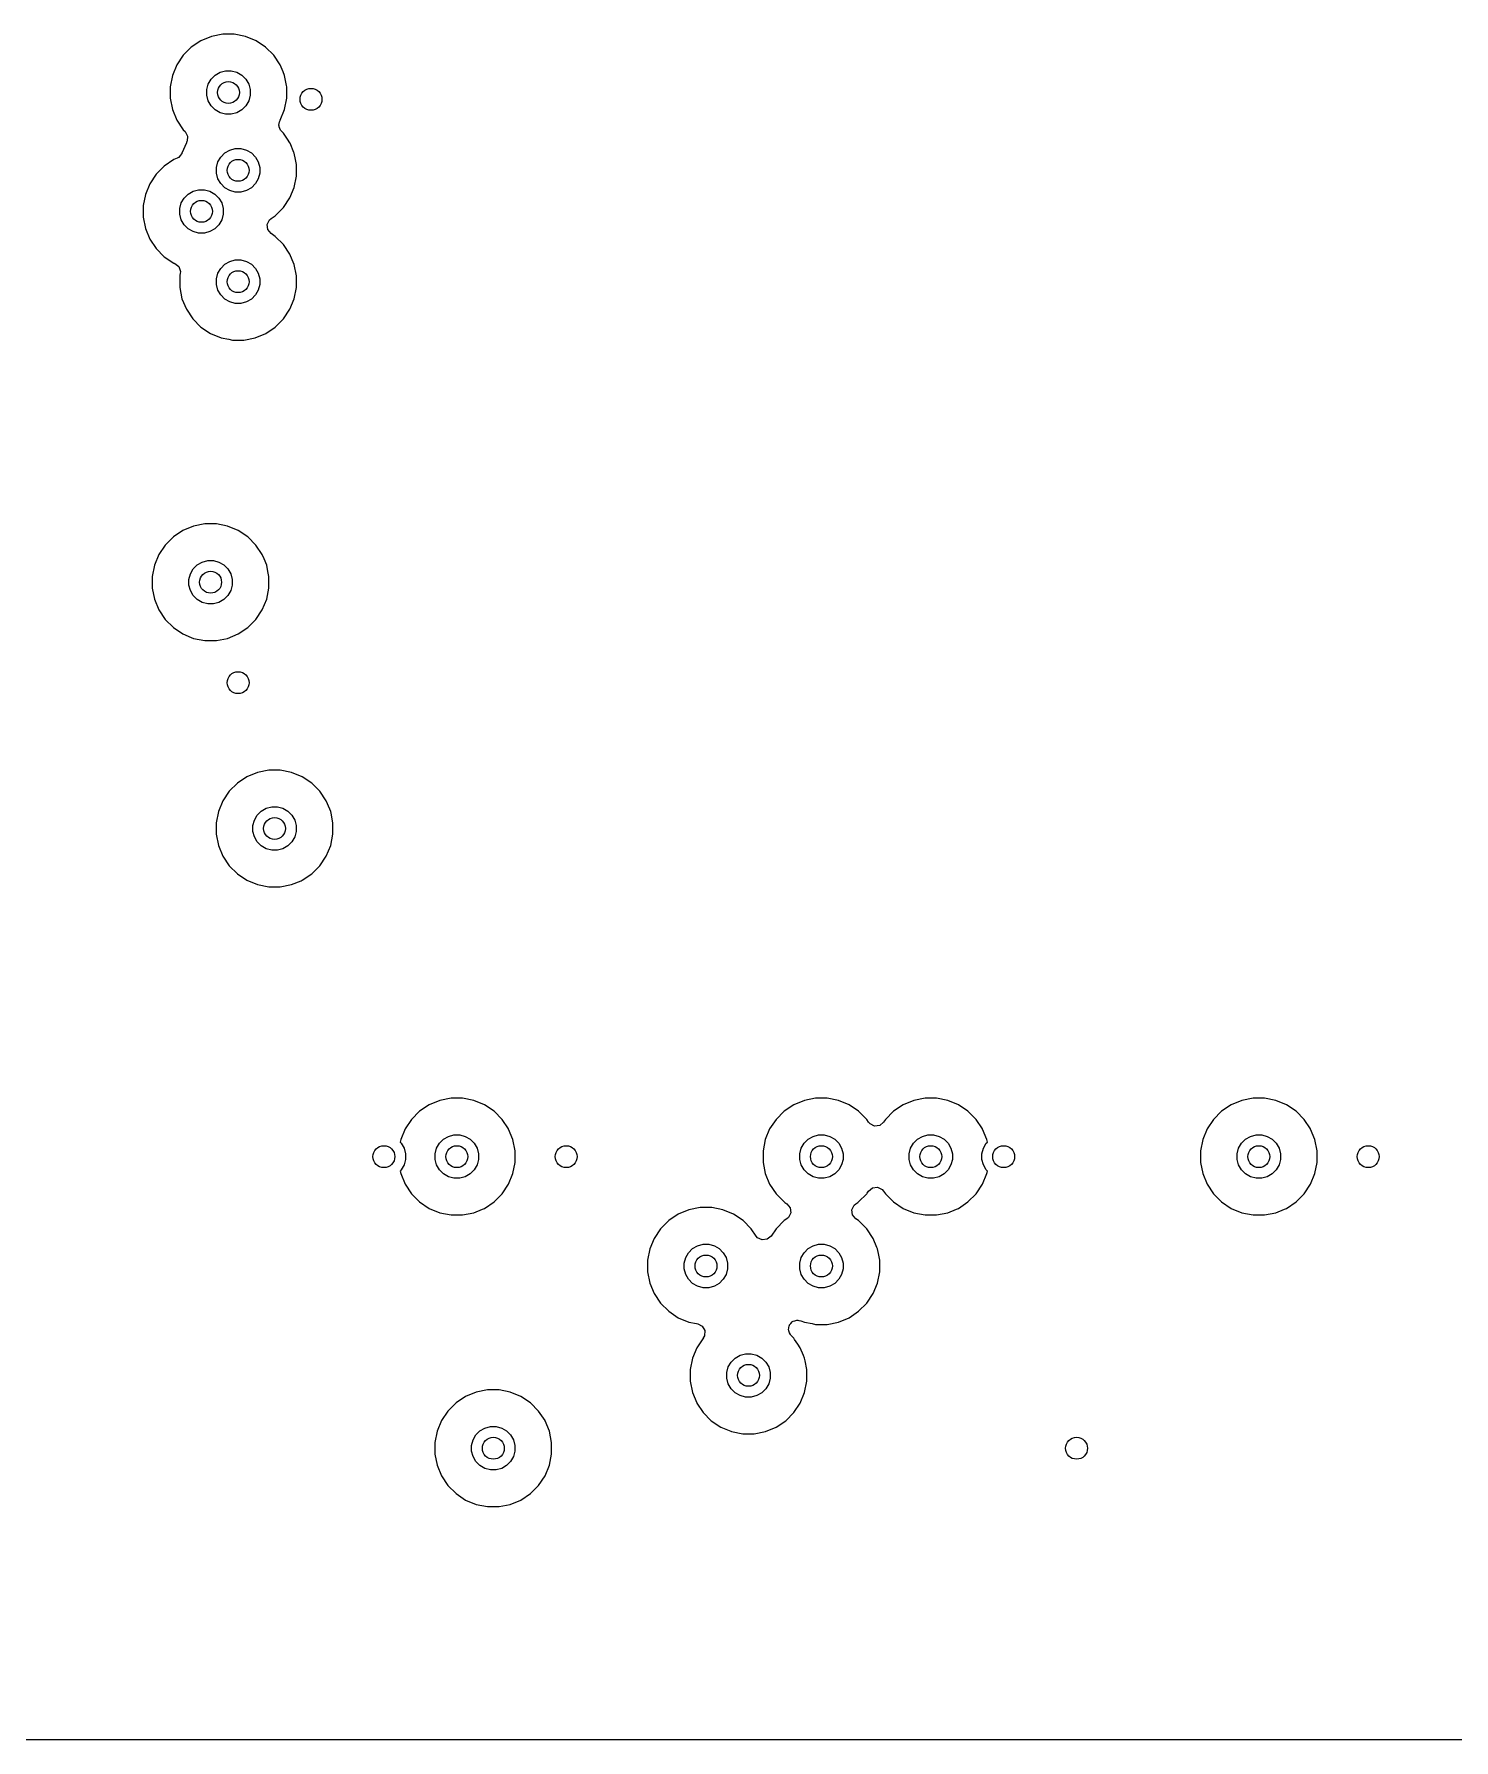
# Model space of a CAD drawing. Header units: inches. Extents: x 2.68 to 6.18, y -3.58 to -1.67.
# Drawn here: x 3.492 to 4.259, y -3.583 to -2.662 of the extents above; entities that cross this region are included whole.
import ezdxf

# ---------------------------------------------------------------- set-up
doc = ezdxf.new("R2010")
doc.units = ezdxf.units.IN
doc.header["$MEASUREMENT"] = 0
doc.layers.add('In1.Cu', color=91, linetype='CONTINUOUS', true_color=0x7fc87f)

msp = doc.modelspace()

# ---------------------------------------------------------------- linework, layer by layer
at = {"layer": 'In1.Cu', "linetype": 'CONTINUOUS'}
for p, q in [((3.59405, -2.66161), (3.58796, -2.66282)), ((3.60026, -2.66161), (3.59405, -2.66161)), ((3.59405, -2.66161), (3.59405, -2.66161)), ((3.60635, -2.66282), (3.60026, -2.66161)), ((3.60026, -2.66161), (3.60026, -2.66161)), ((3.57706, -2.66864), (3.57267, -2.67303)), ((3.58223, -2.66519), (3.57706, -2.66864)), ((3.57706, -2.66864), (3.57706, -2.66864)), ((3.58796, -2.66282), (3.58223, -2.66519)), ((3.58223, -2.66519), (3.58223, -2.66519)), ((3.58796, -2.66282), (3.58796, -2.66282)), ((3.61208, -2.66519), (3.60635, -2.66282)), ((3.60635, -2.66282), (3.60635, -2.66282)), ((3.61724, -2.66864), (3.61208, -2.66519)), ((3.61208, -2.66519), (3.61208, -2.66519)), ((3.62163, -2.67303), (3.61724, -2.66864)), ((3.61724, -2.66864), (3.61724, -2.66864)), ((3.56923, -2.67819), (3.56685, -2.68393)), ((3.57267, -2.67303), (3.56923, -2.67819)), ((3.56923, -2.67819), (3.56923, -2.67819)), ((3.57267, -2.67303), (3.57267, -2.67303)), ((3.62508, -2.67819), (3.62163, -2.67303)), ((3.62163, -2.67303), (3.62163, -2.67303)), ((3.62663, -2.68192), (3.62508, -2.67819)), ((3.62508, -2.67819), (3.62508, -2.67819)), ((3.56685, -2.68393), (3.56564, -2.69002)), ((3.56685, -2.68393), (3.56685, -2.68393)), ((3.58544, -2.69158), (3.58624, -2.6886)), ((3.58624, -2.6886), (3.58778, -2.68593)), ((3.58778, -2.68593), (3.58996, -2.68375)), ((3.58996, -2.68375), (3.59263, -2.68221)), ((3.59263, -2.68221), (3.59561, -2.68141)), ((3.59561, -2.68141), (3.5987, -2.68141)), ((3.5987, -2.68141), (3.60167, -2.68221)), ((3.60167, -2.68221), (3.60434, -2.68375)), ((3.60434, -2.68375), (3.60652, -2.68593)), ((3.60652, -2.68593), (3.60807, -2.6886)), ((3.60807, -2.6886), (3.60886, -2.69158)), ((3.62746, -2.68393), (3.62663, -2.68192)), ((3.62853, -2.68931), (3.62746, -2.68393)), ((3.62867, -2.69002), (3.62853, -2.68931)), ((3.56564, -2.69002), (3.56564, -2.69623)), ((3.56564, -2.69623), (3.56685, -2.70231)), ((3.58544, -2.69466), (3.58544, -2.69158)), ((3.58624, -2.69764), (3.58544, -2.69466)), ((3.58778, -2.70031), (3.58624, -2.69764)), ((3.60807, -2.69764), (3.60652, -2.70031)), ((3.60886, -2.69466), (3.60807, -2.69764)), ((3.60886, -2.69158), (3.60886, -2.69466)), ((3.62746, -2.70231), (3.62867, -2.69623)), ((3.62867, -2.69623), (3.62867, -2.69002)), ((3.62867, -2.69002), (3.62867, -2.69002)), ((3.62867, -2.69002), (3.62867, -2.69002)), ((3.56685, -2.70231), (3.56685, -2.70231)), ((3.56685, -2.70231), (3.56923, -2.70805)), ((3.58996, -2.70249), (3.58778, -2.70031)), ((3.59263, -2.70403), (3.58996, -2.70249)), ((3.59561, -2.70483), (3.59263, -2.70403)), ((3.5987, -2.70483), (3.59561, -2.70483)), ((3.60167, -2.70403), (3.5987, -2.70483)), ((3.60434, -2.70249), (3.60167, -2.70403)), ((3.60652, -2.70031), (3.60434, -2.70249)), ((3.62508, -2.70805), (3.62746, -2.70231)), ((3.56923, -2.70805), (3.56923, -2.70805)), ((3.56923, -2.70805), (3.57267, -2.71321)), ((3.57267, -2.71321), (3.57267, -2.71321)), ((3.57267, -2.71321), (3.57371, -2.71424)), ((3.57371, -2.71424), (3.57503, -2.71666)), ((3.57503, -2.71666), (3.57483, -2.7194)), ((3.62439, -2.71085), (3.62462, -2.70988)), ((3.62452, -2.71123), (3.62439, -2.71085)), ((3.62449, -2.71162), (3.62452, -2.71123)), ((3.62497, -2.7125), (3.62449, -2.71162)), ((3.62462, -2.70988), (3.62469, -2.70888)), ((3.62469, -2.70888), (3.62499, -2.70829)), ((3.62497, -2.70826), (3.62501, -2.70818)), ((3.62499, -2.70827), (3.62497, -2.70826)), ((3.62531, -2.71345), (3.62497, -2.7125)), ((3.62499, -2.70829), (3.62499, -2.70827)), ((3.62501, -2.70818), (3.62502, -2.70817)), ((3.62501, -2.70818), (3.62501, -2.70818)), ((3.62502, -2.70817), (3.62508, -2.70805)), ((3.62508, -2.70805), (3.62508, -2.70805)), ((3.62553, -2.71376), (3.62531, -2.71345)), ((3.62684, -2.71507), (3.62553, -2.71376)), ((3.62898, -2.71826), (3.62684, -2.71507)), ((3.57202, -2.72607), (3.57116, -2.72712)), ((3.57206, -2.72597), (3.57202, -2.72607)), ((3.57443, -2.72023), (3.57206, -2.72596)), ((3.57206, -2.72596), (3.57206, -2.72597)), ((3.57457, -2.72002), (3.57443, -2.72023)), ((3.57475, -2.7196), (3.57457, -2.72002)), ((3.57483, -2.7194), (3.57475, -2.7196)), ((3.59299, -2.72797), (3.59517, -2.72579)), ((3.59517, -2.72579), (3.59784, -2.72425)), ((3.59784, -2.72425), (3.60082, -2.72345)), ((3.60082, -2.72345), (3.6039, -2.72345)), ((3.6039, -2.72345), (3.60688, -2.72425)), ((3.60688, -2.72425), (3.60955, -2.72579)), ((3.60955, -2.72579), (3.61173, -2.72797)), ((3.63029, -2.72023), (3.62898, -2.71826)), ((3.63039, -2.72046), (3.63029, -2.72023)), ((3.63248, -2.72551), (3.63039, -2.72046)), ((3.63039, -2.72046), (3.63039, -2.72046)), ((3.63267, -2.72596), (3.63248, -2.72551)), ((3.63335, -2.72938), (3.63267, -2.72596)), ((3.56251, -2.73283), (3.55813, -2.73722)), ((3.56768, -2.72938), (3.56251, -2.73283)), ((3.56251, -2.73283), (3.56251, -2.73283)), ((3.56939, -2.72867), (3.56768, -2.72938)), ((3.56768, -2.72938), (3.56768, -2.72938)), ((3.57025, -2.7282), (3.56939, -2.72867)), ((3.57027, -2.72819), (3.57025, -2.7282)), ((3.57028, -2.72819), (3.57027, -2.72819)), ((3.5703, -2.72817), (3.57028, -2.72819)), ((3.57116, -2.72712), (3.5703, -2.72817)), ((3.59065, -2.73362), (3.59145, -2.73064)), ((3.59065, -2.7367), (3.59065, -2.73362)), ((3.59145, -2.73064), (3.59299, -2.72797)), ((3.61173, -2.72797), (3.61327, -2.73064)), ((3.61327, -2.73064), (3.61407, -2.73362)), ((3.61407, -2.73362), (3.61407, -2.7367)), ((3.63388, -2.73205), (3.63335, -2.72938)), ((3.63388, -2.73826), (3.63388, -2.73205)), ((3.63388, -2.73205), (3.63388, -2.73205)), ((3.63388, -2.73205), (3.63388, -2.73205)), ((3.55468, -2.74238), (3.5523, -2.74812)), ((3.55813, -2.73722), (3.55468, -2.74238)), ((3.55468, -2.74238), (3.55468, -2.74238)), ((3.55813, -2.73722), (3.55813, -2.73722)), ((3.59145, -2.73968), (3.59065, -2.7367)), ((3.59299, -2.74235), (3.59145, -2.73968)), ((3.59517, -2.74453), (3.59299, -2.74235)), ((3.59784, -2.74607), (3.59517, -2.74453)), ((3.60955, -2.74453), (3.60688, -2.74607)), ((3.61173, -2.74235), (3.60955, -2.74453)), ((3.61327, -2.73968), (3.61173, -2.74235)), ((3.61407, -2.7367), (3.61327, -2.73968)), ((3.63029, -2.75009), (3.63267, -2.74435)), ((3.63267, -2.74435), (3.63388, -2.73826)), ((3.5523, -2.74812), (3.55109, -2.75421)), ((3.5523, -2.74812), (3.5523, -2.74812)), ((3.5709, -2.75577), (3.57169, -2.75279)), ((3.57169, -2.75279), (3.57323, -2.75012)), ((3.57323, -2.75012), (3.57542, -2.74794)), ((3.57542, -2.74794), (3.57809, -2.7464)), ((3.57809, -2.7464), (3.58106, -2.7456)), ((3.58106, -2.7456), (3.58415, -2.7456)), ((3.58415, -2.7456), (3.58712, -2.7464)), ((3.58712, -2.7464), (3.5898, -2.74794)), ((3.5898, -2.74794), (3.59198, -2.75012)), ((3.59198, -2.75012), (3.59352, -2.75279)), ((3.59352, -2.75279), (3.59432, -2.75577)), ((3.60082, -2.74687), (3.59784, -2.74607)), ((3.6039, -2.74687), (3.60082, -2.74687)), ((3.60688, -2.74607), (3.6039, -2.74687)), ((3.62684, -2.75525), (3.63029, -2.75009)), ((3.55109, -2.75421), (3.55109, -2.76042)), ((3.55109, -2.76042), (3.5523, -2.7665)), ((3.5709, -2.75885), (3.5709, -2.75577)), ((3.57169, -2.76183), (3.5709, -2.75885)), ((3.57323, -2.7645), (3.57169, -2.76183)), ((3.59352, -2.76183), (3.59198, -2.7645)), ((3.59432, -2.75885), (3.59352, -2.76183)), ((3.59432, -2.75577), (3.59432, -2.75885)), ((3.61807, -2.76444), (3.61926, -2.76195)), ((3.61926, -2.76195), (3.62018, -2.76116)), ((3.62018, -2.76116), (3.62245, -2.75964)), ((3.62245, -2.75964), (3.62684, -2.75525)), ((3.5523, -2.7665), (3.5523, -2.7665)), ((3.5523, -2.7665), (3.55468, -2.77224)), ((3.55468, -2.77224), (3.55468, -2.77224)), ((3.55468, -2.77224), (3.55813, -2.7774)), ((3.57542, -2.76668), (3.57323, -2.7645)), ((3.57809, -2.76822), (3.57542, -2.76668)), ((3.58106, -2.76902), (3.57809, -2.76822)), ((3.58415, -2.76902), (3.58106, -2.76902)), ((3.58712, -2.76822), (3.58415, -2.76902)), ((3.5898, -2.76668), (3.58712, -2.76822)), ((3.59198, -2.7645), (3.5898, -2.76668)), ((3.61841, -2.76716), (3.61807, -2.76444)), ((3.62018, -2.76928), (3.61841, -2.76716)), ((3.62245, -2.7708), (3.62018, -2.76928)), ((3.62684, -2.77519), (3.62245, -2.7708)), ((3.62245, -2.7708), (3.62245, -2.7708)), ((3.55813, -2.7774), (3.55813, -2.7774)), ((3.55813, -2.7774), (3.56251, -2.78179)), ((3.63029, -2.78035), (3.62684, -2.77519)), ((3.62684, -2.77519), (3.62684, -2.77519)), ((3.63157, -2.78345), (3.63029, -2.78035)), ((3.63029, -2.78035), (3.63029, -2.78035)), ((3.56251, -2.78179), (3.56251, -2.78179)), ((3.56251, -2.78179), (3.56768, -2.78524)), ((3.56768, -2.78524), (3.56768, -2.78524)), ((3.56768, -2.78524), (3.56768, -2.78524)), ((3.56768, -2.78524), (3.56788, -2.78532)), ((3.56788, -2.78532), (3.56818, -2.78545)), ((3.56818, -2.78545), (3.57032, -2.78717)), ((3.57032, -2.78717), (3.57119, -2.78978)), ((3.57119, -2.78978), (3.5711, -2.79091)), ((3.59065, -2.79373), (3.59145, -2.79076)), ((3.59145, -2.79076), (3.59299, -2.78809)), ((3.59299, -2.78809), (3.59517, -2.78591)), ((3.59517, -2.78591), (3.59784, -2.78436)), ((3.59784, -2.78436), (3.60082, -2.78357)), ((3.60082, -2.78357), (3.6039, -2.78357)), ((3.6039, -2.78357), (3.60688, -2.78436)), ((3.60688, -2.78436), (3.60955, -2.78591)), ((3.60955, -2.78591), (3.61173, -2.78809)), ((3.61173, -2.78809), (3.61327, -2.79076)), ((3.61327, -2.79076), (3.61407, -2.79373)), ((3.63267, -2.78608), (3.63157, -2.78345)), ((3.63387, -2.79213), (3.63267, -2.78608)), ((3.57093, -2.79173), (3.57085, -2.79217)), ((3.57085, -2.79217), (3.57085, -2.79838)), ((3.57085, -2.79838), (3.57206, -2.80447)), ((3.5711, -2.79091), (3.57093, -2.79173)), ((3.59065, -2.79682), (3.59065, -2.79373)), ((3.59145, -2.7998), (3.59065, -2.79682)), ((3.59299, -2.80247), (3.59145, -2.7998)), ((3.61327, -2.7998), (3.61173, -2.80247)), ((3.61407, -2.79682), (3.61327, -2.7998)), ((3.61407, -2.79373), (3.61407, -2.79682)), ((3.63267, -2.80447), (3.63388, -2.79838)), ((3.63388, -2.79217), (3.63387, -2.79213)), ((3.63388, -2.79838), (3.63388, -2.79217)), ((3.63388, -2.79217), (3.63388, -2.79217)), ((3.63388, -2.79217), (3.63388, -2.79217)), ((3.57206, -2.80447), (3.57206, -2.80447)), ((3.57206, -2.80447), (3.57443, -2.8102)), ((3.59517, -2.80465), (3.59299, -2.80247)), ((3.59784, -2.80619), (3.59517, -2.80465)), ((3.60082, -2.80699), (3.59784, -2.80619)), ((3.6039, -2.80699), (3.60082, -2.80699)), ((3.60688, -2.80619), (3.6039, -2.80699)), ((3.60955, -2.80465), (3.60688, -2.80619)), ((3.61173, -2.80247), (3.60955, -2.80465)), ((3.63029, -2.8102), (3.63267, -2.80447)), ((3.57443, -2.8102), (3.57443, -2.8102)), ((3.57443, -2.8102), (3.57788, -2.81537)), ((3.57788, -2.81537), (3.57788, -2.81537)), ((3.57788, -2.81537), (3.58227, -2.81976)), ((3.62245, -2.81976), (3.62684, -2.81537)), ((3.62684, -2.81537), (3.63029, -2.8102)), ((3.58227, -2.81976), (3.58227, -2.81976)), ((3.58227, -2.81976), (3.58743, -2.8232)), ((3.58743, -2.8232), (3.58743, -2.8232)), ((3.58743, -2.8232), (3.59317, -2.82558)), ((3.59317, -2.82558), (3.59317, -2.82558)), ((3.59317, -2.82558), (3.5973, -2.8264)), ((3.5973, -2.8264), (3.59926, -2.82679)), ((3.59926, -2.82679), (3.59926, -2.82679)), ((3.59926, -2.82679), (3.59926, -2.82679)), ((3.59926, -2.82679), (3.60547, -2.82679)), ((3.60547, -2.82679), (3.61156, -2.82558)), ((3.60547, -2.82679), (3.60547, -2.82679)), ((3.61156, -2.82558), (3.61729, -2.8232)), ((3.61729, -2.8232), (3.62245, -2.81976)), ((3.57831, -2.92728), (3.57258, -2.92966)), ((3.5844, -2.92607), (3.57831, -2.92728)), ((3.57831, -2.92728), (3.57831, -2.92728)), ((3.59061, -2.92607), (3.5844, -2.92607)), ((3.5844, -2.92607), (3.5844, -2.92607)), ((3.5967, -2.92728), (3.59061, -2.92607)), ((3.59061, -2.92607), (3.59061, -2.92607)), ((3.60243, -2.92966), (3.5967, -2.92728)), ((3.5967, -2.92728), (3.5967, -2.92728)), ((3.56303, -2.93749), (3.55958, -2.94266)), ((3.56742, -2.9331), (3.56303, -2.93749)), ((3.56303, -2.93749), (3.56303, -2.93749)), ((3.57258, -2.92966), (3.56742, -2.9331)), ((3.56742, -2.9331), (3.56742, -2.9331)), ((3.57258, -2.92966), (3.57258, -2.92966)), ((3.6076, -2.9331), (3.60243, -2.92966)), ((3.60243, -2.92966), (3.60243, -2.92966)), ((3.61199, -2.93749), (3.6076, -2.9331)), ((3.6076, -2.9331), (3.6076, -2.9331)), ((3.61543, -2.94266), (3.61199, -2.93749)), ((3.61199, -2.93749), (3.61199, -2.93749)), ((3.55958, -2.94266), (3.5572, -2.94839)), ((3.55958, -2.94266), (3.55958, -2.94266)), ((3.58032, -2.94821), (3.58299, -2.94667)), ((3.58299, -2.94667), (3.58596, -2.94587)), ((3.58596, -2.94587), (3.58905, -2.94587)), ((3.58905, -2.94587), (3.59203, -2.94667)), ((3.59203, -2.94667), (3.5947, -2.94821)), ((3.61636, -2.9449), (3.61543, -2.94266)), ((3.61543, -2.94266), (3.61543, -2.94266)), ((3.61781, -2.94839), (3.61636, -2.9449)), ((3.5572, -2.94839), (3.55599, -2.95448)), ((3.55599, -2.95448), (3.55599, -2.96069)), ((3.5572, -2.94839), (3.5572, -2.94839)), ((3.5758, -2.95604), (3.57659, -2.95306)), ((3.5758, -2.95913), (3.5758, -2.95604)), ((3.57659, -2.95306), (3.57814, -2.95039)), ((3.57814, -2.95039), (3.58032, -2.94821)), ((3.5947, -2.94821), (3.59688, -2.95039)), ((3.59688, -2.95039), (3.59842, -2.95306)), ((3.59842, -2.95306), (3.59922, -2.95604)), ((3.59922, -2.95604), (3.59922, -2.95913)), ((3.61849, -2.95181), (3.61781, -2.94839)), ((3.61902, -2.95448), (3.61849, -2.95181)), ((3.61902, -2.96069), (3.61902, -2.95448)), ((3.61902, -2.95448), (3.61902, -2.95448)), ((3.61902, -2.95448), (3.61902, -2.95448)), ((3.55599, -2.96069), (3.5572, -2.96678)), ((3.57659, -2.9621), (3.5758, -2.95913)), ((3.57814, -2.96477), (3.57659, -2.9621)), ((3.58032, -2.96695), (3.57814, -2.96477)), ((3.59688, -2.96477), (3.5947, -2.96695)), ((3.59842, -2.9621), (3.59688, -2.96477)), ((3.59922, -2.95913), (3.59842, -2.9621)), ((3.61781, -2.96678), (3.61902, -2.96069)), ((3.5572, -2.96678), (3.5572, -2.96678)), ((3.5572, -2.96678), (3.55958, -2.97251)), ((3.55958, -2.97251), (3.55958, -2.97251)), ((3.55958, -2.97251), (3.56303, -2.97767)), ((3.58299, -2.9685), (3.58032, -2.96695)), ((3.58596, -2.96929), (3.58299, -2.9685)), ((3.58905, -2.96929), (3.58596, -2.96929)), ((3.59203, -2.9685), (3.58905, -2.96929)), ((3.5947, -2.96695), (3.59203, -2.9685)), ((3.61199, -2.97767), (3.61543, -2.97251)), ((3.61543, -2.97251), (3.61781, -2.96678)), ((3.56303, -2.97767), (3.56303, -2.97767)), ((3.56303, -2.97767), (3.56742, -2.98206)), ((3.56742, -2.98206), (3.56742, -2.98206)), ((3.56742, -2.98206), (3.57258, -2.98551)), ((3.60243, -2.98551), (3.6076, -2.98206)), ((3.6076, -2.98206), (3.61199, -2.97767)), ((3.57258, -2.98551), (3.57258, -2.98551)), ((3.57258, -2.98551), (3.57697, -2.98733)), ((3.57697, -2.98733), (3.57831, -2.98789)), ((3.57831, -2.98789), (3.5844, -2.9891)), ((3.5844, -2.9891), (3.5844, -2.9891)), ((3.5844, -2.9891), (3.5844, -2.9891)), ((3.5844, -2.9891), (3.59061, -2.9891)), ((3.59061, -2.9891), (3.5967, -2.98789)), ((3.59061, -2.9891), (3.59061, -2.9891)), ((3.5967, -2.98789), (3.60243, -2.98551)), ((3.60196, -3.06607), (3.59757, -3.07046)), ((3.60712, -3.06262), (3.60196, -3.06607)), ((3.60196, -3.06607), (3.60196, -3.06607)), ((3.61285, -3.06025), (3.60712, -3.06262)), ((3.60712, -3.06262), (3.60712, -3.06262)), ((3.61894, -3.05904), (3.61285, -3.06025)), ((3.61285, -3.06025), (3.61285, -3.06025)), ((3.62515, -3.05904), (3.61894, -3.05904)), ((3.61894, -3.05904), (3.61894, -3.05904)), ((3.63124, -3.06025), (3.62515, -3.05904)), ((3.62515, -3.05904), (3.62515, -3.05904)), ((3.63698, -3.06262), (3.63124, -3.06025)), ((3.63124, -3.06025), (3.63124, -3.06025)), ((3.64214, -3.06607), (3.63698, -3.06262)), ((3.63698, -3.06262), (3.63698, -3.06262)), ((3.64383, -3.06776), (3.64214, -3.06607)), ((3.64214, -3.06607), (3.64214, -3.06607)), ((3.59412, -3.07562), (3.59174, -3.08136)), ((3.59757, -3.07046), (3.59412, -3.07562)), ((3.59412, -3.07562), (3.59412, -3.07562)), ((3.59757, -3.07046), (3.59757, -3.07046)), ((3.64653, -3.07046), (3.64383, -3.06776)), ((3.64998, -3.07562), (3.64653, -3.07046)), ((3.64653, -3.07046), (3.64653, -3.07046)), ((3.65181, -3.08006), (3.64998, -3.07562)), ((3.64998, -3.07562), (3.64998, -3.07562)), ((3.59174, -3.08136), (3.59053, -3.08745)), ((3.59174, -3.08136), (3.59174, -3.08136)), ((3.61114, -3.08603), (3.61268, -3.08336)), ((3.61268, -3.08336), (3.61486, -3.08118)), ((3.61486, -3.08118), (3.61753, -3.07964)), ((3.61753, -3.07964), (3.62051, -3.07884)), ((3.62051, -3.07884), (3.62359, -3.07884)), ((3.62359, -3.07884), (3.62657, -3.07964)), ((3.62657, -3.07964), (3.62924, -3.08118)), ((3.62924, -3.08118), (3.63142, -3.08336)), ((3.63142, -3.08336), (3.63296, -3.08603)), ((3.65235, -3.08136), (3.65181, -3.08006)), ((3.65254, -3.08231), (3.65235, -3.08136)), ((3.65356, -3.08745), (3.65254, -3.08231)), ((3.59053, -3.08745), (3.59053, -3.09366)), ((3.59053, -3.09366), (3.59174, -3.09974)), ((3.61034, -3.08901), (3.61114, -3.08603)), ((3.61034, -3.09209), (3.61034, -3.08901)), ((3.61114, -3.09507), (3.61034, -3.09209)), ((3.63296, -3.08603), (3.63376, -3.08901)), ((3.63376, -3.09209), (3.63296, -3.09507)), ((3.63376, -3.08901), (3.63376, -3.09209)), ((3.65235, -3.09974), (3.65356, -3.09366)), ((3.65356, -3.09366), (3.65356, -3.08745)), ((3.65356, -3.08745), (3.65356, -3.08745)), ((3.65356, -3.08745), (3.65356, -3.08745)), ((3.59174, -3.09974), (3.59174, -3.09974)), ((3.59174, -3.09974), (3.59412, -3.10548)), ((3.61268, -3.09774), (3.61114, -3.09507)), ((3.61486, -3.09992), (3.61268, -3.09774)), ((3.61753, -3.10146), (3.61486, -3.09992)), ((3.62051, -3.10226), (3.61753, -3.10146)), ((3.62359, -3.10226), (3.62051, -3.10226)), ((3.62657, -3.10146), (3.62359, -3.10226)), ((3.62924, -3.09992), (3.62657, -3.10146)), ((3.63142, -3.09774), (3.62924, -3.09992)), ((3.63296, -3.09507), (3.63142, -3.09774)), ((3.64998, -3.10548), (3.65235, -3.09974)), ((3.59412, -3.10548), (3.59412, -3.10548)), ((3.59412, -3.10548), (3.59757, -3.11064)), ((3.59757, -3.11064), (3.59757, -3.11064)), ((3.59757, -3.11064), (3.60196, -3.11503)), ((3.64214, -3.11503), (3.64653, -3.11064)), ((3.64653, -3.11064), (3.64998, -3.10548)), ((3.60196, -3.11503), (3.60196, -3.11503)), ((3.60196, -3.11503), (3.60712, -3.11848)), ((3.60712, -3.11848), (3.60712, -3.11848)), ((3.60712, -3.11848), (3.61285, -3.12086)), ((3.61285, -3.12086), (3.61285, -3.12086)), ((3.61285, -3.12086), (3.61894, -3.12207)), ((3.61894, -3.12207), (3.61894, -3.12207)), ((3.61894, -3.12207), (3.61894, -3.12207)), ((3.61894, -3.12207), (3.62515, -3.12207)), ((3.62515, -3.12207), (3.63124, -3.12086)), ((3.62515, -3.12207), (3.62515, -3.12207)), ((3.63124, -3.12086), (3.63641, -3.11872)), ((3.63641, -3.11872), (3.63698, -3.11848)), ((3.63698, -3.11848), (3.64214, -3.11503)), ((3.63698, -3.11848), (3.63698, -3.11848)), ((3.63698, -3.11848), (3.63698, -3.11848)), ((3.70554, -3.23979), (3.70038, -3.24324)), ((3.71128, -3.23741), (3.70554, -3.23979)), ((3.70554, -3.23979), (3.70554, -3.23979)), ((3.71737, -3.2362), (3.71128, -3.23741)), ((3.71128, -3.23741), (3.71128, -3.23741)), ((3.72358, -3.2362), (3.71737, -3.2362)), ((3.71737, -3.2362), (3.71737, -3.2362)), ((3.72966, -3.23741), (3.72358, -3.2362)), ((3.72358, -3.2362), (3.72358, -3.2362)), ((3.72967, -3.23741), (3.72966, -3.23741)), ((3.7354, -3.23979), (3.72967, -3.23741)), ((3.74056, -3.24324), (3.7354, -3.23979)), ((3.7354, -3.23979), (3.7354, -3.23979)), ((3.90239, -3.23979), (3.89723, -3.24324)), ((3.90813, -3.23741), (3.90239, -3.23979)), ((3.90239, -3.23979), (3.90239, -3.23979)), ((3.91422, -3.2362), (3.90813, -3.23741)), ((3.90813, -3.23741), (3.90813, -3.23741)), ((3.92043, -3.2362), (3.91422, -3.2362)), ((3.91422, -3.2362), (3.91422, -3.2362)), ((3.92652, -3.23741), (3.92043, -3.2362)), ((3.92043, -3.2362), (3.92043, -3.2362)), ((3.93225, -3.23979), (3.92652, -3.23741)), ((3.92652, -3.23741), (3.92652, -3.23741)), ((3.93741, -3.24324), (3.93225, -3.23979)), ((3.93225, -3.23979), (3.93225, -3.23979)), ((3.96145, -3.23979), (3.95629, -3.24324)), ((3.96718, -3.23741), (3.96145, -3.23979)), ((3.96145, -3.23979), (3.96145, -3.23979)), ((3.96719, -3.23741), (3.96718, -3.23741)), ((3.97327, -3.2362), (3.96719, -3.23741)), ((3.97948, -3.2362), (3.97327, -3.2362)), ((3.97327, -3.2362), (3.97327, -3.2362)), ((3.98557, -3.23741), (3.97948, -3.2362)), ((3.97948, -3.2362), (3.97948, -3.2362)), ((3.99131, -3.23979), (3.98557, -3.23741)), ((3.98557, -3.23741), (3.98557, -3.23741)), ((3.99647, -3.24324), (3.99131, -3.23979)), ((3.99131, -3.23979), (3.99131, -3.23979)), ((4.13861, -3.23979), (4.13345, -3.24324)), ((4.13862, -3.23979), (4.13861, -3.23979)), ((4.14435, -3.23741), (4.13862, -3.23979)), ((4.15044, -3.2362), (4.14435, -3.23741)), ((4.14435, -3.23741), (4.14435, -3.23741)), ((4.15665, -3.2362), (4.15044, -3.2362)), ((4.15044, -3.2362), (4.15044, -3.2362)), ((4.16274, -3.23741), (4.15665, -3.2362)), ((4.15665, -3.2362), (4.15665, -3.2362)), ((4.16847, -3.23979), (4.16274, -3.23741)), ((4.16274, -3.23741), (4.16274, -3.23741)), ((4.17363, -3.24324), (4.16847, -3.23979)), ((4.16847, -3.23979), (4.16847, -3.23979)), ((3.69599, -3.24763), (3.69254, -3.25279)), ((3.70038, -3.24324), (3.69599, -3.24763)), ((3.69599, -3.24763), (3.69599, -3.24763)), ((3.70038, -3.24324), (3.70038, -3.24324)), ((3.74495, -3.24763), (3.74056, -3.24324)), ((3.74056, -3.24324), (3.74056, -3.24324)), ((3.7484, -3.25279), (3.74495, -3.24763)), ((3.74495, -3.24763), (3.74495, -3.24763)), ((3.89284, -3.24763), (3.88939, -3.25279)), ((3.89723, -3.24324), (3.89284, -3.24763)), ((3.89284, -3.24763), (3.89284, -3.24763)), ((3.89723, -3.24324), (3.89723, -3.24324)), ((3.9418, -3.24763), (3.93741, -3.24324)), ((3.93741, -3.24324), (3.93741, -3.24324)), ((3.94279, -3.24911), (3.9418, -3.24763)), ((3.94359, -3.25003), (3.94279, -3.24911)), ((3.94607, -3.25121), (3.94359, -3.25003)), ((3.9488, -3.25087), (3.94607, -3.25121)), ((3.95091, -3.24911), (3.9488, -3.25087)), ((3.9519, -3.24763), (3.95091, -3.24911)), ((3.95629, -3.24324), (3.9519, -3.24763)), ((3.95629, -3.24324), (3.95629, -3.24324)), ((4.00086, -3.24763), (3.99647, -3.24324)), ((3.99647, -3.24324), (3.99647, -3.24324)), ((4.00431, -3.25279), (4.00086, -3.24763)), ((4.00086, -3.24763), (4.00086, -3.24763)), ((4.12906, -3.24763), (4.12561, -3.25279)), ((4.13345, -3.24324), (4.12906, -3.24763)), ((4.12906, -3.24763), (4.12906, -3.24763)), ((4.13345, -3.24324), (4.13345, -3.24324)), ((4.17802, -3.24763), (4.17363, -3.24324)), ((4.17363, -3.24324), (4.17363, -3.24324)), ((4.18147, -3.25279), (4.17802, -3.24763)), ((4.17802, -3.24763), (4.17802, -3.24763)), ((3.69017, -3.25852), (3.68989, -3.25994)), ((3.68989, -3.25994), (3.69047, -3.26053)), ((3.69254, -3.25279), (3.69017, -3.25852)), ((3.69017, -3.25852), (3.69017, -3.25852)), ((3.69254, -3.25279), (3.69254, -3.25279)), ((3.7111, -3.26053), (3.71328, -3.25835)), ((3.71328, -3.25835), (3.71595, -3.2568)), ((3.71595, -3.2568), (3.71893, -3.25601)), ((3.71893, -3.25601), (3.72201, -3.25601)), ((3.72201, -3.25601), (3.72499, -3.2568)), ((3.72499, -3.2568), (3.72766, -3.25835)), ((3.72766, -3.25835), (3.72984, -3.26053)), ((3.74842, -3.25283), (3.7484, -3.25279)), ((3.7484, -3.25279), (3.7484, -3.25279)), ((3.75078, -3.25852), (3.74842, -3.25283)), ((3.75199, -3.26461), (3.75078, -3.25852)), ((3.75078, -3.25852), (3.75078, -3.25852)), ((3.88702, -3.25852), (3.88581, -3.26461)), ((3.88939, -3.25279), (3.88702, -3.25852)), ((3.88702, -3.25852), (3.88702, -3.25852)), ((3.88939, -3.25279), (3.88939, -3.25279)), ((3.90795, -3.26053), (3.91013, -3.25835)), ((3.91013, -3.25835), (3.9128, -3.2568)), ((3.9128, -3.2568), (3.91578, -3.25601)), ((3.91578, -3.25601), (3.91886, -3.25601)), ((3.91886, -3.25601), (3.92184, -3.2568)), ((3.92184, -3.2568), (3.92451, -3.25835)), ((3.92451, -3.25835), (3.92669, -3.26053)), ((3.96701, -3.26053), (3.96919, -3.25835)), ((3.96919, -3.25835), (3.97186, -3.2568)), ((3.97186, -3.2568), (3.97484, -3.25601)), ((3.97484, -3.25601), (3.97792, -3.25601)), ((3.97792, -3.25601), (3.9809, -3.2568)), ((3.9809, -3.2568), (3.98357, -3.25835)), ((3.98357, -3.25835), (3.98575, -3.26053)), ((4.00432, -3.25283), (4.00431, -3.25279)), ((4.00431, -3.25279), (4.00431, -3.25279)), ((4.00668, -3.25852), (4.00432, -3.25283)), ((4.00638, -3.26053), (4.00696, -3.25994)), ((4.00696, -3.25994), (4.00668, -3.25852)), ((4.00668, -3.25852), (4.00668, -3.25852)), ((4.12324, -3.25852), (4.12203, -3.26461)), ((4.12561, -3.25279), (4.12324, -3.25852)), ((4.12324, -3.25852), (4.12324, -3.25852)), ((4.12561, -3.25279), (4.12561, -3.25279)), ((4.14417, -3.26053), (4.14635, -3.25835)), ((4.14635, -3.25835), (4.14902, -3.2568)), ((4.14902, -3.2568), (4.152, -3.25601)), ((4.152, -3.25601), (4.15508, -3.25601)), ((4.15508, -3.25601), (4.15806, -3.2568)), ((4.15806, -3.2568), (4.16073, -3.25835)), ((4.16073, -3.25835), (4.16291, -3.26053)), ((4.18149, -3.25283), (4.18147, -3.25279)), ((4.18147, -3.25279), (4.18147, -3.25279)), ((4.18385, -3.25852), (4.18149, -3.25283)), ((4.18506, -3.26461), (4.18385, -3.25852)), ((4.18385, -3.25852), (4.18385, -3.25852)), ((3.69047, -3.26053), (3.69201, -3.2632)), ((3.69201, -3.2632), (3.69281, -3.26617)), ((3.69281, -3.26926), (3.69201, -3.27224)), ((3.69281, -3.26617), (3.69281, -3.26926)), ((3.70876, -3.26617), (3.70956, -3.2632)), ((3.70876, -3.26926), (3.70876, -3.26617)), ((3.70956, -3.27224), (3.70876, -3.26926)), ((3.70956, -3.2632), (3.7111, -3.26053)), ((3.72984, -3.26053), (3.73138, -3.2632)), ((3.73138, -3.2632), (3.73218, -3.26617)), ((3.73218, -3.26926), (3.73138, -3.27224)), ((3.73218, -3.26617), (3.73218, -3.26926)), ((3.75199, -3.27082), (3.75199, -3.26461)), ((3.75199, -3.26461), (3.75199, -3.26461)), ((3.75199, -3.26461), (3.75199, -3.26461)), ((3.88581, -3.26461), (3.88581, -3.27082)), ((3.90561, -3.26617), (3.90641, -3.2632)), ((3.90561, -3.26926), (3.90561, -3.26617)), ((3.90641, -3.27224), (3.90561, -3.26926)), ((3.90641, -3.2632), (3.90795, -3.26053)), ((3.92669, -3.26053), (3.92823, -3.2632)), ((3.92823, -3.2632), (3.92903, -3.26617)), ((3.92903, -3.26926), (3.92823, -3.27224)), ((3.92903, -3.26617), (3.92903, -3.26926)), ((3.96467, -3.26617), (3.96547, -3.2632)), ((3.96467, -3.26926), (3.96467, -3.26617)), ((3.96547, -3.27224), (3.96467, -3.26926)), ((3.96547, -3.2632), (3.96701, -3.26053)), ((3.98575, -3.26053), (3.98729, -3.2632)), ((3.98729, -3.2632), (3.98809, -3.26617)), ((3.98809, -3.26926), (3.98729, -3.27224)), ((3.98809, -3.26617), (3.98809, -3.26926)), ((4.00404, -3.26617), (4.00484, -3.2632)), ((4.00404, -3.26926), (4.00404, -3.26617)), ((4.00484, -3.27224), (4.00404, -3.26926)), ((4.00484, -3.2632), (4.00638, -3.26053)), ((4.12203, -3.26461), (4.12203, -3.27082)), ((4.14183, -3.26617), (4.14263, -3.2632)), ((4.14183, -3.26926), (4.14183, -3.26617)), ((4.14263, -3.27224), (4.14183, -3.26926)), ((4.14263, -3.2632), (4.14417, -3.26053)), ((4.16291, -3.26053), (4.16446, -3.2632)), ((4.16446, -3.2632), (4.16525, -3.26617)), ((4.16525, -3.26926), (4.16446, -3.27224)), ((4.16525, -3.26617), (4.16525, -3.26926)), ((4.18506, -3.27082), (4.18506, -3.26461)), ((4.18506, -3.26461), (4.18506, -3.26461)), ((4.18506, -3.26461), (4.18506, -3.26461)), ((3.69047, -3.27491), (3.68989, -3.27549)), ((3.68989, -3.27549), (3.69017, -3.27691)), ((3.69017, -3.27691), (3.69017, -3.27691)), ((3.69017, -3.27691), (3.69254, -3.28264)), ((3.69201, -3.27224), (3.69047, -3.27491)), ((3.7111, -3.27491), (3.70956, -3.27224)), ((3.71328, -3.27709), (3.7111, -3.27491)), ((3.71595, -3.27863), (3.71328, -3.27709)), ((3.71893, -3.27943), (3.71595, -3.27863)), ((3.72499, -3.27863), (3.72201, -3.27943)), ((3.72766, -3.27709), (3.72499, -3.27863)), ((3.72984, -3.27491), (3.72766, -3.27709)), ((3.73138, -3.27224), (3.72984, -3.27491)), ((3.7484, -3.28264), (3.75078, -3.27691)), ((3.75078, -3.27691), (3.75199, -3.27082)), ((3.88581, -3.27082), (3.88702, -3.27691)), ((3.88702, -3.27691), (3.88702, -3.27691)), ((3.88702, -3.27691), (3.88939, -3.28264)), ((3.90795, -3.27491), (3.90641, -3.27224)), ((3.91013, -3.27709), (3.90795, -3.27491)), ((3.9128, -3.27863), (3.91013, -3.27709)), ((3.91578, -3.27943), (3.9128, -3.27863)), ((3.92184, -3.27863), (3.91886, -3.27943)), ((3.92451, -3.27709), (3.92184, -3.27863)), ((3.92669, -3.27491), (3.92451, -3.27709)), ((3.92823, -3.27224), (3.92669, -3.27491)), ((3.96701, -3.27491), (3.96547, -3.27224)), ((3.96919, -3.27709), (3.96701, -3.27491)), ((3.97186, -3.27863), (3.96919, -3.27709)), ((3.97484, -3.27943), (3.97186, -3.27863)), ((3.9809, -3.27863), (3.97792, -3.27943)), ((3.98357, -3.27709), (3.9809, -3.27863)), ((3.98575, -3.27491), (3.98357, -3.27709)), ((3.98729, -3.27224), (3.98575, -3.27491)), ((4.00431, -3.28264), (4.00668, -3.27691)), ((4.00638, -3.27491), (4.00484, -3.27224)), ((4.00696, -3.27549), (4.00638, -3.27491)), ((4.00668, -3.27691), (4.00696, -3.27549)), ((4.12203, -3.27082), (4.12324, -3.27691)), ((4.12324, -3.27691), (4.12324, -3.27691)), ((4.12324, -3.27691), (4.12561, -3.28264)), ((4.14417, -3.27491), (4.14263, -3.27224)), ((4.14635, -3.27709), (4.14417, -3.27491)), ((4.14902, -3.27863), (4.14635, -3.27709)), ((4.152, -3.27943), (4.14902, -3.27863)), ((4.15806, -3.27863), (4.15508, -3.27943)), ((4.16073, -3.27709), (4.15806, -3.27863)), ((4.16291, -3.27491), (4.16073, -3.27709)), ((4.16446, -3.27224), (4.16291, -3.27491)), ((4.18147, -3.28264), (4.18385, -3.27691)), ((4.18385, -3.27691), (4.18506, -3.27082)), ((3.69254, -3.28264), (3.69254, -3.28265)), ((3.69254, -3.28265), (3.69599, -3.28781)), ((3.69599, -3.28781), (3.69599, -3.28781)), ((3.69599, -3.28781), (3.70038, -3.2922)), ((3.72201, -3.27943), (3.71893, -3.27943)), ((3.74056, -3.2922), (3.74495, -3.28781)), ((3.74495, -3.28781), (3.7484, -3.28264)), ((3.88939, -3.28264), (3.88939, -3.28265)), ((3.88939, -3.28265), (3.89284, -3.28781)), ((3.89284, -3.28781), (3.89284, -3.28781)), ((3.89284, -3.28781), (3.89723, -3.2922)), ((3.91886, -3.27943), (3.91578, -3.27943)), ((3.93741, -3.2922), (3.9418, -3.28781)), ((3.9418, -3.28781), (3.94209, -3.28737)), ((3.94209, -3.28737), (3.94279, -3.28633)), ((3.94279, -3.28633), (3.9449, -3.28456)), ((3.9449, -3.28456), (3.94763, -3.28422)), ((3.94763, -3.28422), (3.95011, -3.28541)), ((3.95011, -3.28541), (3.95091, -3.28633)), ((3.95091, -3.28633), (3.9519, -3.28781)), ((3.9519, -3.28781), (3.9519, -3.28781)), ((3.9519, -3.28781), (3.95629, -3.2922)), ((3.97792, -3.27943), (3.97484, -3.27943)), ((3.99647, -3.2922), (4.00086, -3.28781)), ((4.00086, -3.28781), (4.00431, -3.28264)), ((4.12561, -3.28264), (4.12561, -3.28265)), ((4.12561, -3.28265), (4.12906, -3.28781)), ((4.12906, -3.28781), (4.12906, -3.28781)), ((4.12906, -3.28781), (4.13345, -3.2922)), ((4.15508, -3.27943), (4.152, -3.27943)), ((4.17363, -3.2922), (4.17802, -3.28781)), ((4.17802, -3.28781), (4.18147, -3.28264)), ((3.70038, -3.2922), (3.70038, -3.2922)), ((3.70038, -3.2922), (3.70554, -3.29565)), ((3.70554, -3.29565), (3.70554, -3.29565)), ((3.70554, -3.29565), (3.71128, -3.29802)), ((3.72967, -3.29802), (3.7343, -3.2961)), ((3.7343, -3.2961), (3.7354, -3.29565)), ((3.7354, -3.29565), (3.74056, -3.2922)), ((3.7354, -3.29565), (3.7354, -3.29565)), ((3.7354, -3.29565), (3.7354, -3.29565)), ((3.84581, -3.29647), (3.84007, -3.29884)), ((3.8519, -3.29526), (3.84581, -3.29647)), ((3.84581, -3.29647), (3.84581, -3.29647)), ((3.8581, -3.29526), (3.8519, -3.29526)), ((3.8519, -3.29526), (3.8519, -3.29526)), ((3.86419, -3.29647), (3.8581, -3.29526)), ((3.8581, -3.29526), (3.8581, -3.29526)), ((3.86993, -3.29884), (3.86419, -3.29647)), ((3.86419, -3.29647), (3.86419, -3.29647)), ((3.89723, -3.2922), (3.89723, -3.2922)), ((3.89723, -3.2922), (3.89723, -3.2922)), ((3.89723, -3.2922), (3.89764, -3.29247)), ((3.89764, -3.29247), (3.89871, -3.29318)), ((3.89871, -3.29318), (3.90048, -3.2953)), ((3.90048, -3.2953), (3.90082, -3.29803)), ((3.93383, -3.29646), (3.93501, -3.29398)), ((3.93417, -3.29919), (3.93383, -3.29646)), ((3.93501, -3.29398), (3.93593, -3.29318)), ((3.93593, -3.29318), (3.93701, -3.29247)), ((3.93701, -3.29247), (3.93741, -3.2922)), ((3.95629, -3.2922), (3.95629, -3.2922)), ((3.95629, -3.2922), (3.96145, -3.29565)), ((3.96145, -3.29565), (3.96145, -3.29565)), ((3.96145, -3.29565), (3.96718, -3.29802)), ((3.98557, -3.29802), (3.99021, -3.2961)), ((3.99021, -3.2961), (3.99131, -3.29565)), ((3.99131, -3.29565), (3.99647, -3.2922)), ((3.99131, -3.29565), (3.99131, -3.29565)), ((3.99131, -3.29565), (3.99131, -3.29565)), ((4.13345, -3.2922), (4.13345, -3.2922)), ((4.13345, -3.2922), (4.13861, -3.29565)), ((4.13861, -3.29565), (4.13862, -3.29565)), ((4.13862, -3.29565), (4.14435, -3.29802)), ((4.16274, -3.29802), (4.16737, -3.2961)), ((4.16737, -3.2961), (4.16847, -3.29565)), ((4.16847, -3.29565), (4.17363, -3.2922)), ((4.16847, -3.29565), (4.16847, -3.29565)), ((4.16847, -3.29565), (4.16847, -3.29565)), ((3.71128, -3.29802), (3.71128, -3.29802)), ((3.71128, -3.29802), (3.71737, -3.29923)), ((3.71737, -3.29923), (3.71737, -3.29923)), ((3.71737, -3.29923), (3.71737, -3.29923)), ((3.71737, -3.29923), (3.72358, -3.29923)), ((3.72358, -3.29923), (3.72967, -3.29802)), ((3.72358, -3.29923), (3.72358, -3.29923)), ((3.83491, -3.30229), (3.83052, -3.30668)), ((3.84007, -3.29884), (3.83491, -3.30229)), ((3.83491, -3.30229), (3.83491, -3.30229)), ((3.84007, -3.29884), (3.84007, -3.29884)), ((3.87509, -3.30229), (3.86993, -3.29884)), ((3.86993, -3.29884), (3.86993, -3.29884)), ((3.87948, -3.30668), (3.87509, -3.30229)), ((3.87509, -3.30229), (3.87509, -3.30229)), ((3.89723, -3.30229), (3.89284, -3.30668)), ((3.89871, -3.3013), (3.89723, -3.30229)), ((3.89963, -3.30051), (3.89871, -3.3013)), ((3.90082, -3.29803), (3.89963, -3.30051)), ((3.93593, -3.3013), (3.93417, -3.29919)), ((3.93741, -3.30229), (3.93593, -3.3013)), ((3.9418, -3.30668), (3.93741, -3.30229)), ((3.93741, -3.30229), (3.93741, -3.30229)), ((3.96718, -3.29802), (3.96719, -3.29802)), ((3.96719, -3.29802), (3.97327, -3.29923)), ((3.97327, -3.29923), (3.97327, -3.29923)), ((3.97327, -3.29923), (3.97327, -3.29923)), ((3.97327, -3.29923), (3.97948, -3.29923)), ((3.97948, -3.29923), (3.98557, -3.29802)), ((3.97948, -3.29923), (3.97948, -3.29923)), ((4.14435, -3.29802), (4.14435, -3.29802)), ((4.14435, -3.29802), (4.15044, -3.29923)), ((4.15044, -3.29923), (4.15044, -3.29923)), ((4.15044, -3.29923), (4.15044, -3.29923)), ((4.15044, -3.29923), (4.15665, -3.29923)), ((4.15665, -3.29923), (4.16274, -3.29802)), ((4.15665, -3.29923), (4.15665, -3.29923)), ((3.82707, -3.31184), (3.8247, -3.31758)), ((3.83052, -3.30668), (3.82707, -3.31184)), ((3.82707, -3.31184), (3.82707, -3.31184)), ((3.83052, -3.30668), (3.83052, -3.30668)), ((3.85048, -3.31586), (3.85346, -3.31506)), ((3.85346, -3.31506), (3.85654, -3.31506)), ((3.85654, -3.31506), (3.85952, -3.31586)), ((3.8821, -3.31061), (3.87948, -3.30668)), ((3.87948, -3.30668), (3.87948, -3.30668)), ((3.8829, -3.31153), (3.8821, -3.31061)), ((3.88538, -3.31271), (3.8829, -3.31153)), ((3.88811, -3.31237), (3.88538, -3.31271)), ((3.89022, -3.31061), (3.88811, -3.31237)), ((3.89284, -3.30668), (3.89022, -3.31061)), ((3.89284, -3.30668), (3.89284, -3.30668)), ((3.9128, -3.31586), (3.91578, -3.31506)), ((3.91578, -3.31506), (3.91886, -3.31506)), ((3.91886, -3.31506), (3.92184, -3.31586)), ((3.94525, -3.31184), (3.9418, -3.30668)), ((3.9418, -3.30668), (3.9418, -3.30668)), ((3.9473, -3.31679), (3.94525, -3.31184)), ((3.94525, -3.31184), (3.94525, -3.31184)), ((3.8247, -3.31758), (3.82348, -3.32367)), ((3.82348, -3.32367), (3.82348, -3.32988)), ((3.8247, -3.31758), (3.8247, -3.31758)), ((3.84329, -3.32523), (3.84409, -3.32225)), ((3.84409, -3.32225), (3.84563, -3.31958)), ((3.84563, -3.31958), (3.84781, -3.3174)), ((3.84781, -3.3174), (3.85048, -3.31586)), ((3.85952, -3.31586), (3.86219, -3.3174)), ((3.86219, -3.3174), (3.86437, -3.31958)), ((3.86437, -3.31958), (3.86591, -3.32225)), ((3.86591, -3.32225), (3.86671, -3.32523)), ((3.90561, -3.32523), (3.90641, -3.32225)), ((3.90641, -3.32225), (3.90795, -3.31958)), ((3.90795, -3.31958), (3.91013, -3.3174)), ((3.91013, -3.3174), (3.9128, -3.31586)), ((3.92184, -3.31586), (3.92451, -3.3174)), ((3.92451, -3.3174), (3.92669, -3.31958)), ((3.92669, -3.31958), (3.92823, -3.32225)), ((3.92823, -3.32225), (3.92903, -3.32523)), ((3.94763, -3.31758), (3.9473, -3.31679)), ((3.94829, -3.32091), (3.94763, -3.31758)), ((3.94884, -3.32367), (3.94829, -3.32091)), ((3.94884, -3.32988), (3.94884, -3.32367)), ((3.94884, -3.32367), (3.94884, -3.32367)), ((3.94884, -3.32367), (3.94884, -3.32367)), ((3.82348, -3.32988), (3.8247, -3.33596)), ((3.84329, -3.32831), (3.84329, -3.32523)), ((3.84409, -3.33129), (3.84329, -3.32831)), ((3.84563, -3.33396), (3.84409, -3.33129)), ((3.84781, -3.33614), (3.84563, -3.33396)), ((3.86437, -3.33396), (3.86219, -3.33614)), ((3.86591, -3.33129), (3.86437, -3.33396)), ((3.86671, -3.32831), (3.86591, -3.33129)), ((3.86671, -3.32523), (3.86671, -3.32831)), ((3.90561, -3.32831), (3.90561, -3.32523)), ((3.90641, -3.33129), (3.90561, -3.32831)), ((3.90795, -3.33396), (3.90641, -3.33129)), ((3.91013, -3.33614), (3.90795, -3.33396)), ((3.92669, -3.33396), (3.92451, -3.33614)), ((3.92823, -3.33129), (3.92669, -3.33396)), ((3.92903, -3.32831), (3.92823, -3.33129)), ((3.92903, -3.32523), (3.92903, -3.32831)), ((3.94763, -3.33596), (3.94884, -3.32988)), ((3.8247, -3.33596), (3.8247, -3.33596)), ((3.8247, -3.33596), (3.82707, -3.3417)), ((3.82707, -3.3417), (3.82707, -3.3417)), ((3.82707, -3.3417), (3.83052, -3.34686)), ((3.85048, -3.33768), (3.84781, -3.33614)), ((3.85346, -3.33848), (3.85048, -3.33768)), ((3.85654, -3.33848), (3.85346, -3.33848)), ((3.85952, -3.33768), (3.85654, -3.33848)), ((3.86219, -3.33614), (3.85952, -3.33768)), ((3.9128, -3.33768), (3.91013, -3.33614)), ((3.91578, -3.33848), (3.9128, -3.33768)), ((3.91886, -3.33848), (3.91578, -3.33848)), ((3.92184, -3.33768), (3.91886, -3.33848)), ((3.92451, -3.33614), (3.92184, -3.33768)), ((3.9418, -3.34686), (3.94525, -3.3417)), ((3.94525, -3.3417), (3.94763, -3.33596)), ((3.83052, -3.34686), (3.83052, -3.34686)), ((3.83052, -3.34686), (3.83491, -3.35125)), ((3.83491, -3.35125), (3.83491, -3.35125)), ((3.83491, -3.35125), (3.84007, -3.3547)), ((3.93225, -3.3547), (3.93741, -3.35125)), ((3.93741, -3.35125), (3.9418, -3.34686)), ((3.84007, -3.3547), (3.84007, -3.3547)), ((3.84007, -3.3547), (3.84581, -3.35708)), ((3.84581, -3.35708), (3.84581, -3.35708)), ((3.84581, -3.35708), (3.84994, -3.3579)), ((3.84994, -3.3579), (3.85052, -3.35801)), ((3.85052, -3.35801), (3.85296, -3.35929)), ((3.85296, -3.35929), (3.85432, -3.36168)), ((3.85432, -3.36168), (3.85417, -3.36443)), ((3.89956, -3.36127), (3.89977, -3.3602)), ((3.89968, -3.36156), (3.89956, -3.36127)), ((3.89966, -3.36186), (3.89968, -3.36156)), ((3.89977, -3.3602), (3.89985, -3.35912)), ((3.89985, -3.35912), (3.90004, -3.35887)), ((3.90004, -3.35887), (3.9001, -3.35857)), ((3.9001, -3.35857), (3.90085, -3.35779)), ((3.90085, -3.35779), (3.9015, -3.35692)), ((3.9015, -3.35692), (3.90179, -3.35681)), ((3.90179, -3.35681), (3.902, -3.35659)), ((3.902, -3.35659), (3.90306, -3.35634)), ((3.90306, -3.35634), (3.90408, -3.35596)), ((3.90408, -3.35596), (3.90442, -3.35601)), ((3.90442, -3.35601), (3.90468, -3.35595)), ((3.90468, -3.35595), (3.90522, -3.35614)), ((3.90522, -3.35614), (3.90629, -3.35632)), ((3.90629, -3.35632), (3.90813, -3.35708)), ((3.90813, -3.35708), (3.91226, -3.3579)), ((3.91226, -3.3579), (3.91422, -3.35829)), ((3.91422, -3.35829), (3.91422, -3.35829)), ((3.91422, -3.35829), (3.91422, -3.35829)), ((3.91422, -3.35829), (3.92043, -3.35829)), ((3.92043, -3.35829), (3.92652, -3.35708)), ((3.92043, -3.35829), (3.92043, -3.35829)), ((3.92652, -3.35708), (3.93225, -3.3547)), ((3.85002, -3.3709), (3.84765, -3.37663)), ((3.85361, -3.36554), (3.85002, -3.3709)), ((3.85002, -3.3709), (3.85002, -3.3709)), ((3.85417, -3.36443), (3.85356, -3.36551)), ((3.85356, -3.36551), (3.85361, -3.36554)), ((3.90018, -3.36282), (3.89966, -3.36186)), ((3.90058, -3.36383), (3.90018, -3.36282)), ((3.90076, -3.36407), (3.90058, -3.36383)), ((3.90243, -3.36574), (3.90076, -3.36407)), ((3.90287, -3.36639), (3.90243, -3.36574)), ((3.90462, -3.36901), (3.90287, -3.36639)), ((3.90588, -3.3709), (3.90462, -3.36901)), ((3.90462, -3.36901), (3.90462, -3.36901)), ((3.90762, -3.3751), (3.90588, -3.3709)), ((3.90588, -3.3709), (3.90588, -3.3709)), ((3.84765, -3.37663), (3.84644, -3.38272)), ((3.84765, -3.37663), (3.84765, -3.37663)), ((3.86704, -3.38131), (3.86858, -3.37864)), ((3.86858, -3.37864), (3.87076, -3.37646)), ((3.87076, -3.37646), (3.87343, -3.37491)), ((3.87343, -3.37491), (3.87641, -3.37412)), ((3.87641, -3.37412), (3.87949, -3.37412)), ((3.87949, -3.37412), (3.88247, -3.37491)), ((3.88247, -3.37491), (3.88514, -3.37646)), ((3.88514, -3.37646), (3.88732, -3.37864)), ((3.88732, -3.37864), (3.88886, -3.38131)), ((3.90826, -3.37663), (3.90762, -3.3751)), ((3.90852, -3.37797), (3.90826, -3.37663)), ((3.90947, -3.38272), (3.90852, -3.37797)), ((3.84644, -3.38272), (3.84644, -3.38893)), ((3.84644, -3.38893), (3.84765, -3.39502)), ((3.86624, -3.38429), (3.86704, -3.38131)), ((3.86624, -3.38737), (3.86624, -3.38429)), ((3.86704, -3.39035), (3.86624, -3.38737)), ((3.88886, -3.38131), (3.88966, -3.38429)), ((3.88966, -3.38737), (3.88886, -3.39035)), ((3.88966, -3.38429), (3.88966, -3.38737)), ((3.90826, -3.39502), (3.90947, -3.38893)), ((3.90947, -3.38893), (3.90947, -3.38272)), ((3.90947, -3.38272), (3.90947, -3.38272)), ((3.90947, -3.38272), (3.90947, -3.38272)), ((3.72523, -3.39727), (3.72007, -3.40072)), ((3.73096, -3.39489), (3.72523, -3.39727)), ((3.72523, -3.39727), (3.72523, -3.39727)), ((3.73705, -3.39368), (3.73096, -3.39489)), ((3.73096, -3.39489), (3.73096, -3.39489)), ((3.74326, -3.39368), (3.73705, -3.39368)), ((3.73705, -3.39368), (3.73705, -3.39368)), ((3.74935, -3.39489), (3.74326, -3.39368)), ((3.74326, -3.39368), (3.74326, -3.39368)), ((3.75509, -3.39727), (3.74935, -3.39489)), ((3.74935, -3.39489), (3.74935, -3.39489)), ((3.76025, -3.40072), (3.75509, -3.39727)), ((3.75509, -3.39727), (3.75509, -3.39727)), ((3.84765, -3.39502), (3.84765, -3.39502)), ((3.84765, -3.39502), (3.85002, -3.40075)), ((3.86858, -3.39302), (3.86704, -3.39035)), ((3.87076, -3.3952), (3.86858, -3.39302)), ((3.87343, -3.39674), (3.87076, -3.3952)), ((3.87641, -3.39754), (3.87343, -3.39674)), ((3.87949, -3.39754), (3.87641, -3.39754)), ((3.88247, -3.39674), (3.87949, -3.39754)), ((3.88514, -3.3952), (3.88247, -3.39674)), ((3.88732, -3.39302), (3.88514, -3.3952)), ((3.88886, -3.39035), (3.88732, -3.39302)), ((3.90588, -3.40076), (3.90826, -3.39502)), ((3.71568, -3.40511), (3.71223, -3.41027)), ((3.72007, -3.40072), (3.71568, -3.40511)), ((3.71568, -3.40511), (3.71568, -3.40511)), ((3.72007, -3.40072), (3.72007, -3.40072)), ((3.76464, -3.40511), (3.76025, -3.40072)), ((3.76025, -3.40072), (3.76025, -3.40072)), ((3.76809, -3.41027), (3.76464, -3.40511)), ((3.76464, -3.40511), (3.76464, -3.40511)), ((3.85002, -3.40075), (3.85002, -3.40076)), ((3.85002, -3.40076), (3.85347, -3.40592)), ((3.85347, -3.40592), (3.85347, -3.40592)), ((3.85347, -3.40592), (3.85786, -3.41031)), ((3.89804, -3.41031), (3.90243, -3.40592)), ((3.90243, -3.40592), (3.90588, -3.40076)), ((3.70985, -3.416), (3.70864, -3.42209)), ((3.71223, -3.41027), (3.70985, -3.416)), ((3.70985, -3.416), (3.70985, -3.416)), ((3.71223, -3.41027), (3.71223, -3.41027)), ((3.73079, -3.41801), (3.73297, -3.41583)), ((3.73297, -3.41583), (3.73564, -3.41428)), ((3.73564, -3.41428), (3.73862, -3.41349)), ((3.73862, -3.41349), (3.7417, -3.41349)), ((3.7417, -3.41349), (3.74468, -3.41428)), ((3.74468, -3.41428), (3.74735, -3.41583)), ((3.74735, -3.41583), (3.74953, -3.41801)), ((3.7681, -3.41031), (3.76809, -3.41027)), ((3.76809, -3.41027), (3.76809, -3.41027)), ((3.77046, -3.416), (3.7681, -3.41031)), ((3.77167, -3.42209), (3.77046, -3.416)), ((3.77046, -3.416), (3.77046, -3.416)), ((3.85786, -3.41031), (3.85786, -3.41031)), ((3.85786, -3.41031), (3.86302, -3.41376)), ((3.86302, -3.41376), (3.86302, -3.41376)), ((3.86302, -3.41376), (3.86845, -3.416)), ((3.86845, -3.416), (3.86876, -3.41613)), ((3.86876, -3.41613), (3.87485, -3.41734)), ((3.88106, -3.41734), (3.88715, -3.41613)), ((3.88715, -3.41613), (3.89288, -3.41376)), ((3.89288, -3.41376), (3.89804, -3.41031)), ((3.70864, -3.42209), (3.70864, -3.4283)), ((3.72845, -3.42366), (3.72925, -3.42068)), ((3.72845, -3.42674), (3.72845, -3.42366)), ((3.72925, -3.42068), (3.73079, -3.41801)), ((3.74953, -3.41801), (3.75107, -3.42068)), ((3.75107, -3.42068), (3.75187, -3.42366)), ((3.75187, -3.42366), (3.75187, -3.42674)), ((3.77167, -3.4283), (3.77167, -3.42209)), ((3.77167, -3.42209), (3.77167, -3.42209)), ((3.77167, -3.42209), (3.77167, -3.42209)), ((3.87485, -3.41734), (3.87485, -3.41734)), ((3.87485, -3.41734), (3.87485, -3.41734)), ((3.87485, -3.41734), (3.88106, -3.41734)), ((3.88106, -3.41734), (3.88106, -3.41734)), ((3.70864, -3.4283), (3.70985, -3.43439)), ((3.70985, -3.43439), (3.70985, -3.43439)), ((3.70985, -3.43439), (3.71223, -3.44012)), ((3.72925, -3.42972), (3.72845, -3.42674)), ((3.73079, -3.43239), (3.72925, -3.42972)), ((3.73297, -3.43457), (3.73079, -3.43239)), ((3.73564, -3.43611), (3.73297, -3.43457)), ((3.74735, -3.43457), (3.74468, -3.43611)), ((3.74953, -3.43239), (3.74735, -3.43457)), ((3.75107, -3.42972), (3.74953, -3.43239)), ((3.75187, -3.42674), (3.75107, -3.42972)), ((3.76809, -3.44013), (3.77046, -3.43439)), ((3.77046, -3.43439), (3.77167, -3.4283)), ((3.71223, -3.44012), (3.71223, -3.44013)), ((3.71223, -3.44013), (3.71568, -3.44529)), ((3.73862, -3.43691), (3.73564, -3.43611)), ((3.7417, -3.43691), (3.73862, -3.43691)), ((3.74468, -3.43611), (3.7417, -3.43691)), ((3.76464, -3.44529), (3.76809, -3.44013)), ((3.71568, -3.44529), (3.71568, -3.44529)), ((3.71568, -3.44529), (3.72007, -3.44968)), ((3.72007, -3.44968), (3.72007, -3.44968)), ((3.72007, -3.44968), (3.72523, -3.45313)), ((3.72523, -3.45313), (3.72523, -3.45313)), ((3.72523, -3.45313), (3.73096, -3.4555)), ((3.74935, -3.4555), (3.75509, -3.45313)), ((3.75509, -3.45313), (3.76025, -3.44968)), ((3.76025, -3.44968), (3.76464, -3.44529)), ((3.73096, -3.4555), (3.73096, -3.4555)), ((3.73096, -3.4555), (3.73705, -3.45671)), ((3.73705, -3.45671), (3.73705, -3.45671)), ((3.73705, -3.45671), (3.73705, -3.45671)), ((3.73705, -3.45671), (3.74326, -3.45671)), ((3.74326, -3.45671), (3.74935, -3.4555)), ((3.74326, -3.45671), (3.74326, -3.45671)), ((6.1762, -3.58266), (2.68207, -3.58266))]:
    msp.add_line(p, q, dxfattribs=at)
at = {"layer": 'In1.Cu'}
for centre in [(3.59715, -2.69312), (3.64173, -2.69685), (3.60236, -2.73516), (3.58261, -2.75731), (3.60236, -2.79528), (3.58751, -2.95758), (3.60236, -3.01181), (3.62205, -3.09055), (3.6811, -3.26772), (3.72047, -3.26772), (3.77953, -3.26772), (3.91732, -3.26772), (3.97638, -3.26772), (4.01575, -3.26772), (4.15354, -3.26772), (4.2126, -3.26772), (3.855, -3.32677), (3.91732, -3.32677), (3.87795, -3.38583), (3.74016, -3.4252), (4.05512, -3.4252)]:
    msp.add_circle(centre, 0.00591, dxfattribs=at)

doc.saveas('drawing.dxf')
